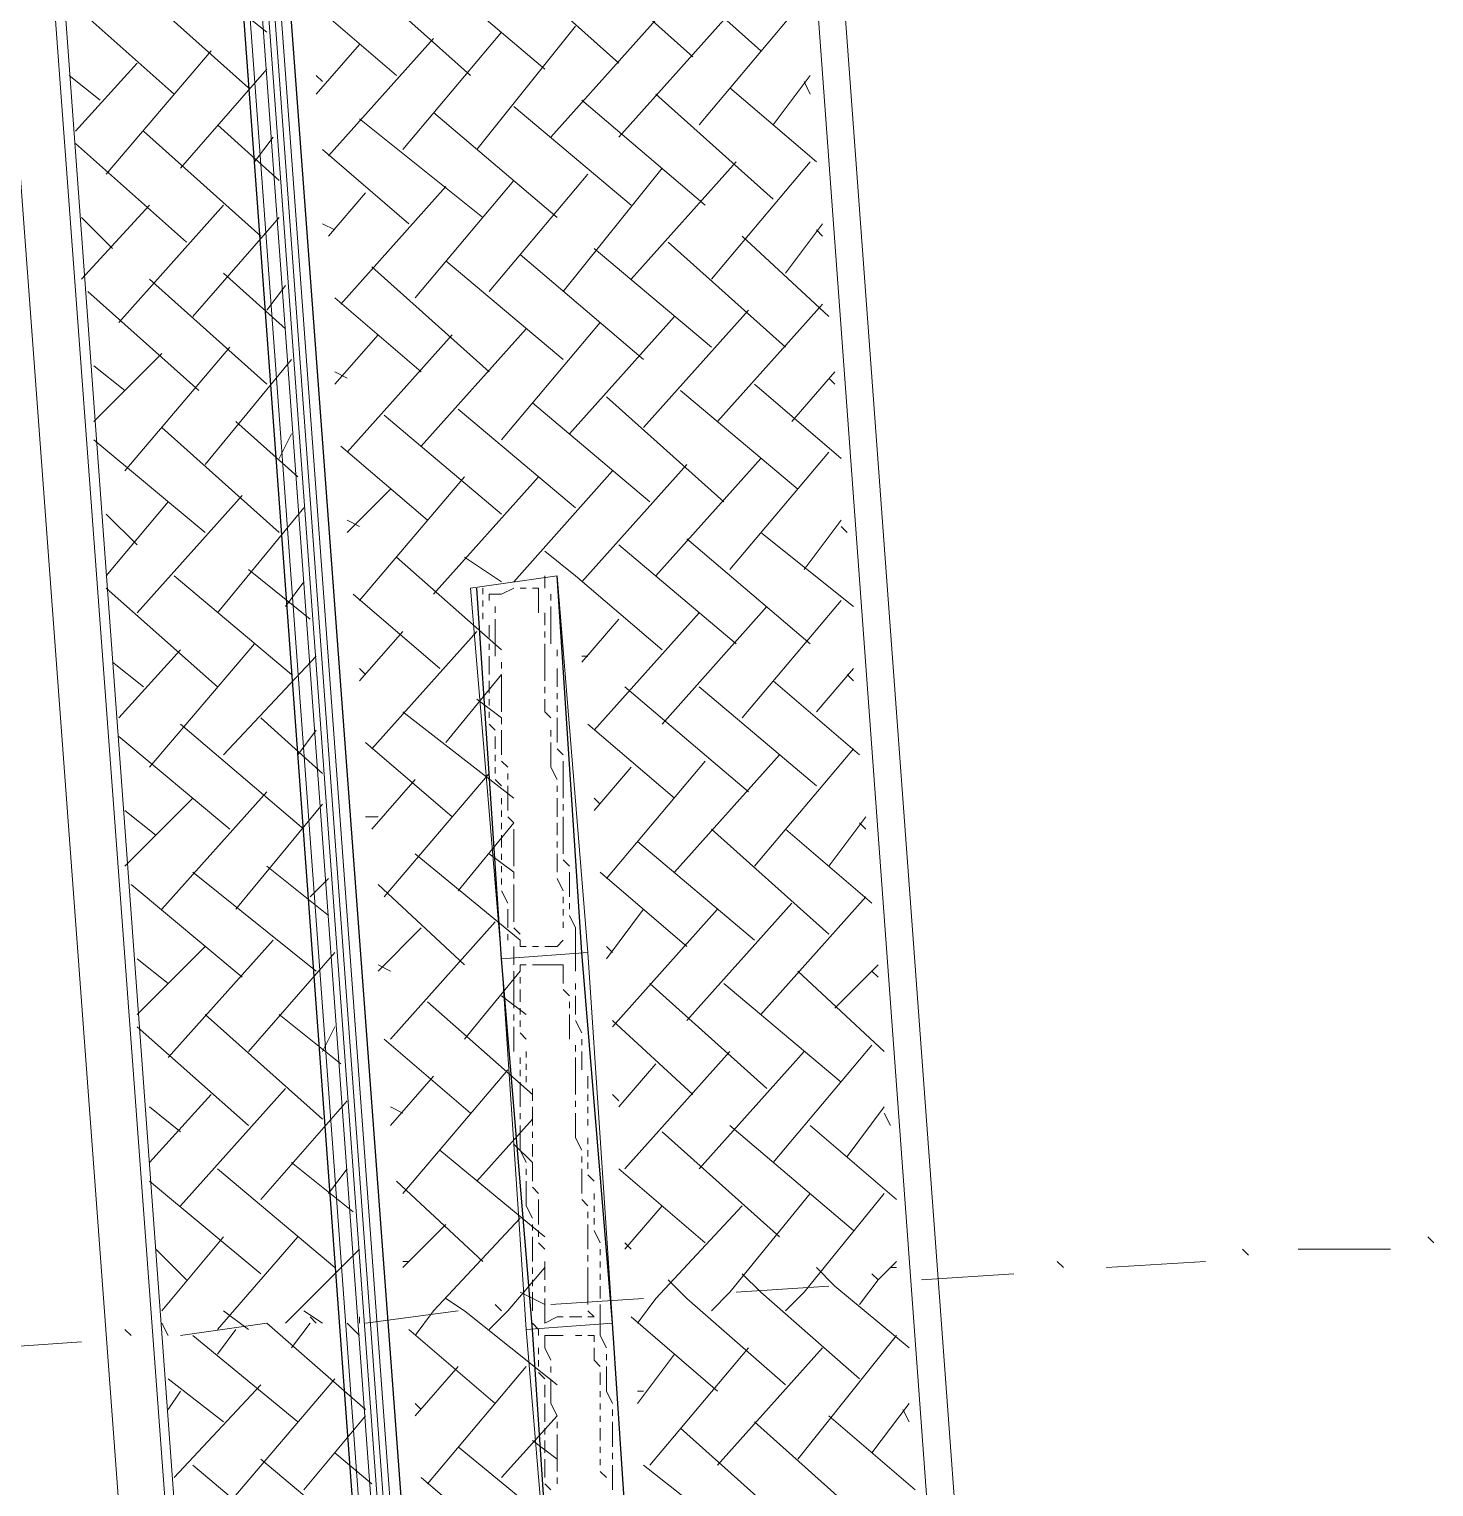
# Model space of a CAD drawing. Header units: millimetres. Extents: x 2928 to 3112, y 1220 to 1280.
# Drawn here: x 3001.741 to 3002.499, y 1264.486 to 1265.272 of the extents above; entities that cross this region are included whole.
import ezdxf

# ---------------------------------------------------------------- set-up
doc = ezdxf.new("R2010")
doc.units = ezdxf.units.MM

msp = doc.modelspace()

# ---------------------------------------------------------------- linework, layer by layer
at = {"color": 252, "linetype": 'Continuous', "lineweight": 5, "true_color": 0x989898}
for points in [[(3000.5255, 1266.90065), (2999.21881, 1266.80732), (2999.00214, 1266.79065), (2999.01881, 1266.58065), (2999.35881, 1261.95725), (3000.88217, 1262.07059), (3002.40886, 1262.18392), (3002.06885, 1266.80399), (3002.05218, 1267.01399), (3001.83885, 1266.99732)], [(3000.52883, 1266.88732), (2999.22548, 1266.79065), (2999.01881, 1266.77732), (2999.03214, 1266.57398), (2999.37215, 1261.97392), (3000.88217, 1262.08392), (3002.39219, 1262.19725), (3002.05552, 1266.79732), (3002.03885, 1266.99732), (3001.83218, 1266.98399)], [(2999.44215, 1266.50398), (2999.75215, 1262.30392), (3000.85883, 1262.38726), (3001.96552, 1262.47059), (3001.65885, 1266.66398), (3000.54883, 1266.58398)]]:
    msp.add_lwpolyline(points, close=True, dxfattribs=at)
at = {"color": 7, "linetype": 'Continuous', "lineweight": -2, "true_color": 0x000007}
for points in [[(3001.97552, 1264.02061), (3001.76885, 1266.80065), (3000.54216, 1266.71065), (2999.31215, 1266.62065), (2999.51548, 1263.85728)], [(3001.94885, 1264.01728), (3001.74885, 1266.74732), (3001.74885, 1266.74732)]]:
    msp.add_lwpolyline(points, dxfattribs=at)
at = {"color": 9, "linetype": 'Continuous', "lineweight": 5, "true_color": 0xbababa}
for points in [[(3001.76218, 1266.75065), (3001.96218, 1264.01728), (3001.96218, 1264.01728)], [(3001.76551, 1266.75065), (3001.96552, 1264.01728), (3001.96552, 1264.01728)], [(3001.76885, 1266.75065), (3001.96885, 1264.02061), (3001.96885, 1264.02061)], [(3001.77218, 1266.75065), (3001.97552, 1264.02061), (3001.97552, 1264.02061)], [(3001.75218, 1266.74732), (3001.95218, 1264.01728), (3001.95218, 1264.01728)], [(3001.75218, 1266.74732), (3001.95218, 1264.01728), (3001.95218, 1264.01728)], [(3001.75885, 1266.74732), (3001.95885, 1264.01728), (3001.95885, 1264.01728)], [(3002.07219, 1265.3173), (3002.13552, 1265.26063), (3002.13552, 1265.26063)], [(3001.99552, 1265.31063), (3002.05885, 1265.25396), (3002.05885, 1265.25396)], [(3002.03552, 1265.31396), (3002.09885, 1265.2573), (3002.09885, 1265.2573)], [(3001.91552, 1265.30396), (3001.97885, 1265.2473), (3001.97885, 1265.2473)], [(3001.95218, 1265.3073), (3002.01885, 1265.25063), (3002.01885, 1265.25063)], [(3001.79551, 1265.2973), (3001.85885, 1265.24063), (3001.85885, 1265.24063)], [(3001.83552, 1265.2973), (3001.86885, 1265.27063), (3001.86885, 1265.27063)], [(3001.75885, 1265.29063), (3001.81885, 1265.2373), (3001.81885, 1265.2373)], [(3001.89218, 1265.2873), (3001.93885, 1265.2473), (3001.93885, 1265.2473)], [(3002.02218, 1265.21396), (3002.07885, 1265.2773), (3002.07885, 1265.2773)], [(3002.05885, 1265.21396), (3002.11552, 1265.2773), (3002.11552, 1265.2773)], [(3002.10219, 1265.22063), (3002.15552, 1265.28396), (3002.15552, 1265.28396)], [(3001.94218, 1265.2073), (3001.99552, 1265.27063), (3001.99552, 1265.27063)], [(3001.98218, 1265.2073), (3002.03552, 1265.27396), (3002.03552, 1265.27396)], [(3001.89552, 1265.2373), (3001.91885, 1265.26396), (3001.91885, 1265.26396)], [(3001.90218, 1265.20396), (3001.95885, 1265.2673), (3001.95885, 1265.2673)], [(3001.76551, 1265.2173), (3001.79885, 1265.25396), (3001.79885, 1265.25396)], [(3001.78218, 1265.19396), (3001.83885, 1265.26063), (3001.83885, 1265.26063)], [(3001.76218, 1265.2473), (3001.77885, 1265.23396), (3001.77885, 1265.23396)], [(3001.82218, 1265.1973), (3001.86885, 1265.25063), (3001.86885, 1265.25063)], [(3001.89552, 1265.2473), (3001.89885, 1265.24396), (3001.89885, 1265.24396)], [(3002.14219, 1265.22063), (3002.16219, 1265.2473), (3002.16219, 1265.2473)], [(3002.11885, 1265.24063), (3002.16552, 1265.20063), (3002.16552, 1265.20063)], [(3002.15885, 1265.24396), (3002.16219, 1265.2373), (3002.16219, 1265.2373)], [(3002.00218, 1265.23063), (3002.06552, 1265.1773), (3002.06552, 1265.1773)], [(3002.03885, 1265.23396), (3002.10552, 1265.1773), (3002.10552, 1265.1773)], [(3002.07885, 1265.2373), (3002.14219, 1265.18063), (3002.14219, 1265.18063)], [(3001.91885, 1265.22396), (3001.98552, 1265.17063), (3001.98552, 1265.17063)], [(3001.95885, 1265.2273), (3002.02552, 1265.17063), (3002.02552, 1265.17063)], [(3001.80218, 1265.2173), (3001.86552, 1265.16063), (3001.86552, 1265.16063)], [(3001.84218, 1265.22063), (3001.87552, 1265.19063), (3001.87552, 1265.19063)], [(3001.76551, 1265.21063), (3001.82551, 1265.1573), (3001.82551, 1265.1573)], [(3001.86218, 1265.20063), (3001.87218, 1265.21396), (3001.87218, 1265.21396)], [(3001.89885, 1265.2073), (3001.94552, 1265.1673), (3001.94552, 1265.1673)], [(3002.06552, 1265.1373), (3002.12219, 1265.20063), (3002.12219, 1265.20063)], [(3002.10885, 1265.1373), (3002.16219, 1265.20063), (3002.16219, 1265.20063)], [(3001.94885, 1265.1273), (3002.00218, 1265.19063), (3002.00218, 1265.19063)], [(3001.98885, 1265.13063), (3002.04218, 1265.19396), (3002.04218, 1265.19396)], [(3002.02885, 1265.13063), (3002.08219, 1265.1973), (3002.08219, 1265.1973)], [(3001.90218, 1265.16063), (3001.92218, 1265.18396), (3001.92218, 1265.18396)], [(3001.90885, 1265.12396), (3001.96552, 1265.1873), (3001.96552, 1265.1873)], [(3001.76885, 1265.1373), (3001.80551, 1265.1773), (3001.80551, 1265.1773)], [(3001.78885, 1265.11396), (3001.84552, 1265.1773), (3001.84552, 1265.1773)], [(3001.76885, 1265.17063), (3001.78551, 1265.15396), (3001.78551, 1265.15396)], [(3001.82885, 1265.1173), (3001.87552, 1265.17063), (3001.87552, 1265.17063)], [(3001.89885, 1265.1673), (3001.90552, 1265.16396), (3001.90552, 1265.16396)], [(3002.14885, 1265.14063), (3002.16885, 1265.1673), (3002.16885, 1265.1673)], [(3002.12552, 1265.16063), (3002.17219, 1265.1173), (3002.17219, 1265.1173)], [(3002.16552, 1265.16396), (3002.16885, 1265.16063), (3002.16885, 1265.16063)], [(3002.04552, 1265.15396), (3002.10885, 1265.10063), (3002.10885, 1265.10063)], [(3002.08552, 1265.1573), (3002.14885, 1265.10063), (3002.14885, 1265.10063)], [(3001.92552, 1265.14396), (3001.98885, 1265.08729), (3001.98885, 1265.08729)], [(3001.96552, 1265.1473), (3002.02885, 1265.09396), (3002.02885, 1265.09396)], [(3002.00552, 1265.15063), (3002.07219, 1265.09396), (3002.07219, 1265.09396)], [(3001.80551, 1265.1373), (3001.86885, 1265.08063), (3001.86885, 1265.08063)], [(3001.84552, 1265.14063), (3001.87885, 1265.11063), (3001.87885, 1265.11063)], [(3001.77218, 1265.13063), (3001.83218, 1265.07729), (3001.83218, 1265.07729)], [(3001.86885, 1265.12063), (3001.87885, 1265.13396), (3001.87885, 1265.13396)], [(3001.90552, 1265.1273), (3001.95218, 1265.08729), (3001.95218, 1265.08729)], [(3002.07219, 1265.05729), (3002.12885, 1265.12063), (3002.12885, 1265.12063)], [(3002.11219, 1265.06063), (3002.16885, 1265.12396), (3002.16885, 1265.12396)], [(3001.99552, 1265.05063), (3002.04885, 1265.11396), (3002.04885, 1265.11396)], [(3002.03218, 1265.05396), (3002.08885, 1265.1173), (3002.08885, 1265.1173)], [(3001.90552, 1265.08063), (3001.92885, 1265.1073), (3001.92885, 1265.1073)], [(3001.91218, 1265.04396), (3001.96885, 1265.1073), (3001.96885, 1265.1073)], [(3001.95218, 1265.04729), (3002.00885, 1265.11063), (3002.00885, 1265.11063)], [(3001.77551, 1265.06063), (3001.81218, 1265.0973), (3001.81218, 1265.0973)], [(3001.79218, 1265.03396), (3001.84885, 1265.10063), (3001.84885, 1265.10063)], [(3001.77551, 1265.09063), (3001.79218, 1265.07729), (3001.79218, 1265.07729)], [(3001.83552, 1265.03729), (3001.88218, 1265.09396), (3001.88218, 1265.09396)], [(3001.90552, 1265.08729), (3001.91218, 1265.08396), (3001.91218, 1265.08396)], [(3002.13219, 1265.08063), (3002.17885, 1265.04063), (3002.17885, 1265.04063)], [(3002.15219, 1265.06063), (3002.17552, 1265.08729), (3002.17552, 1265.08729)], [(3002.17219, 1265.08396), (3002.17552, 1265.08063), (3002.17552, 1265.08063)], [(3002.05218, 1265.07396), (3002.11552, 1265.01729), (3002.11552, 1265.01729)], [(3002.09219, 1265.07729), (3002.15552, 1265.02396), (3002.15552, 1265.02396)], [(3001.97218, 1265.06729), (3002.03552, 1265.01396), (3002.03552, 1265.01396)], [(3002.01218, 1265.07063), (3002.07552, 1265.01729), (3002.07552, 1265.01729)], [(3001.81218, 1265.05729), (3001.87552, 1265.00063), (3001.87552, 1265.00063)], [(3001.85218, 1265.06063), (3001.88552, 1265.03063), (3001.88552, 1265.03063)], [(3001.93218, 1265.06396), (3001.99552, 1265.01063), (3001.99552, 1265.01063)], [(3001.77551, 1265.05063), (3001.83552, 1265.00063), (3001.83552, 1265.00063)], [(3001.87552, 1265.04063), (3001.88218, 1265.05396), (3001.88218, 1265.05396)], [(3001.90885, 1265.04729), (3001.95552, 1265.00729), (3001.95552, 1265.00729)], [(3002.11885, 1264.98063), (3002.17219, 1265.04396), (3002.17219, 1265.04396)], [(3002.00218, 1264.97396), (3002.05552, 1265.03396), (3002.05552, 1265.03396)], [(3002.03885, 1264.97396), (3002.09552, 1265.03729), (3002.09552, 1265.03729)], [(3002.07885, 1264.97729), (3002.13552, 1265.04063), (3002.13552, 1265.04063)], [(3001.91885, 1264.96396), (3001.97552, 1265.03063), (3001.97552, 1265.03063)], [(3001.95885, 1264.96729), (3002.01552, 1265.03063), (3002.01552, 1265.03063)], [(3001.79885, 1264.95729), (3001.85552, 1265.02063), (3001.85552, 1265.02063)], [(3001.91218, 1265.00063), (3001.93552, 1265.02396), (3001.93552, 1265.02396)], [(3001.78218, 1264.97729), (3001.81551, 1265.01729), (3001.81551, 1265.01729)], [(3001.78218, 1265.01063), (3001.79885, 1264.99396), (3001.79885, 1264.99396)], [(3001.84218, 1264.95729), (3001.88885, 1265.01396), (3001.88885, 1265.01396)], [(3001.91218, 1265.00729), (3001.91885, 1265.00396), (3001.91885, 1265.00396)], [(3002.15885, 1264.98063), (3002.17885, 1265.00729), (3002.17885, 1265.00729)], [(3002.17885, 1265.00396), (3002.18219, 1265.00063), (3002.18219, 1265.00063)], [(3002.05885, 1264.99396), (3002.12219, 1264.94063), (3002.12219, 1264.94063)], [(3002.09552, 1264.99729), (3002.16219, 1264.94063), (3002.16219, 1264.94063)], [(3002.13552, 1265.00063), (3002.18552, 1264.96063), (3002.18552, 1264.96063)], [(3001.93885, 1264.98729), (3001.99552, 1264.93729), (3001.99552, 1264.93729)], [(3001.97552, 1264.98729), (3001.99552, 1264.97396), (3001.99552, 1264.97396)], [(3002.01885, 1264.99063), (3002.03552, 1264.97729), (3002.03552, 1264.97729)], [(3001.85885, 1264.98063), (3001.89218, 1264.95396), (3001.89218, 1264.95396)], [(3001.78218, 1264.97063), (3001.84218, 1264.91729), (3001.84218, 1264.91729)], [(3001.81885, 1264.97729), (3001.88218, 1264.92396), (3001.88218, 1264.92396)], [(3001.87885, 1264.96063), (3001.88885, 1264.97396), (3001.88885, 1264.97396)], [(3002.03552, 1264.97729), (3002.08219, 1264.93729), (3002.08219, 1264.93729)], [(3001.91552, 1264.96729), (3001.96218, 1264.92729), (3001.96218, 1264.92729)], [(3002.12552, 1264.90063), (3002.17885, 1264.96396), (3002.17885, 1264.96396)], [(3002.04552, 1264.89396), (3002.10219, 1264.95729), (3002.10219, 1264.95729)], [(3002.08219, 1264.89729), (3002.13885, 1264.96063), (3002.13885, 1264.96063)], [(3001.91885, 1264.92063), (3001.94218, 1264.94729), (3001.94218, 1264.94729)], [(3001.92552, 1264.88396), (3001.98218, 1264.94729), (3001.98218, 1264.94729)], [(3002.03885, 1264.93063), (3002.05885, 1264.95396), (3002.05885, 1264.95396)], [(3001.80551, 1264.87396), (3001.86218, 1264.94063), (3001.86218, 1264.94063)], [(3001.78885, 1264.90063), (3001.82218, 1264.93729), (3001.82218, 1264.93729)], [(3001.84552, 1264.88063), (3001.89552, 1264.93396), (3001.89552, 1264.93396)], [(3002.03885, 1264.93396), (3002.04218, 1264.93396), (3002.04218, 1264.93396)], [(3001.78551, 1264.93063), (3001.80218, 1264.91729), (3001.80218, 1264.91729)], [(3001.91885, 1264.92729), (3001.92218, 1264.92396), (3001.92218, 1264.92396)], [(3001.96552, 1264.88729), (3001.99552, 1264.92396), (3001.99552, 1264.92396)], [(3002.16552, 1264.90396), (3002.18552, 1264.92729), (3002.18552, 1264.92729)], [(3002.18219, 1264.92396), (3002.18552, 1264.92063), (3002.18552, 1264.92063)], [(3002.06219, 1264.91729), (3002.12885, 1264.86062), (3002.12885, 1264.86062)], [(3002.10219, 1264.91729), (3002.16552, 1264.86396), (3002.16552, 1264.86396)], [(3002.14219, 1264.92063), (3002.18885, 1264.88063), (3002.18885, 1264.88063)], [(3001.98218, 1264.91063), (3001.99552, 1264.90063), (3001.99552, 1264.90063)], [(3001.86552, 1264.90063), (3001.89885, 1264.87063), (3001.89885, 1264.87063)], [(3001.94218, 1264.90396), (3002.00218, 1264.85729), (3002.00218, 1264.85729)], [(3001.82218, 1264.89729), (3001.88885, 1264.84062), (3001.88885, 1264.84062)], [(3001.88552, 1264.88063), (3001.89552, 1264.89396), (3001.89552, 1264.89396)], [(3002.04218, 1264.89729), (3002.08885, 1264.85729), (3002.08885, 1264.85729)], [(3001.78885, 1264.89063), (3001.84885, 1264.84062), (3001.84885, 1264.84062)], [(3001.92218, 1264.88729), (3001.96885, 1264.84729), (3001.96885, 1264.84729)], [(3002.13219, 1264.82062), (3002.18552, 1264.88396), (3002.18552, 1264.88396)], [(3002.05218, 1264.81396), (3002.10552, 1264.87729), (3002.10552, 1264.87729)], [(3002.08885, 1264.81729), (3002.14552, 1264.88063), (3002.14552, 1264.88063)], [(3001.93218, 1264.80396), (3001.98885, 1264.87063), (3001.98885, 1264.87063)], [(3002.04552, 1264.85062), (3002.06552, 1264.87396), (3002.06552, 1264.87396)], [(3001.81218, 1264.79729), (3001.86885, 1264.86062), (3001.86885, 1264.86062)], [(3001.92552, 1264.84062), (3001.94885, 1264.86729), (3001.94885, 1264.86729)], [(3001.79218, 1264.82062), (3001.82885, 1264.85729), (3001.82885, 1264.85729)], [(3001.85218, 1264.79729), (3001.89885, 1264.85396), (3001.89885, 1264.85396)], [(3002.04552, 1264.85729), (3002.04885, 1264.85396), (3002.04885, 1264.85396)], [(3001.79218, 1264.85062), (3001.80885, 1264.83729), (3001.80885, 1264.83729)], [(3001.92218, 1264.84729), (3001.92885, 1264.84729), (3001.92885, 1264.84729)], [(3002.17219, 1264.82062), (3002.19219, 1264.84729), (3002.19219, 1264.84729)], [(3001.97218, 1264.80729), (3002.00218, 1264.84396), (3002.00218, 1264.84396)], [(3002.10885, 1264.84062), (3002.17219, 1264.78396), (3002.17219, 1264.78396)], [(3002.14885, 1264.84062), (3002.19552, 1264.80062), (3002.19552, 1264.80062)], [(3002.18885, 1264.84396), (3002.19219, 1264.84062), (3002.19219, 1264.84062)], [(3002.06885, 1264.83396), (3002.13219, 1264.78062), (3002.13219, 1264.78062)], [(3001.94885, 1264.82729), (3002.00552, 1264.78062), (3002.00552, 1264.78062)], [(3001.98885, 1264.82729), (3002.00218, 1264.81729), (3002.00218, 1264.81729)], [(3001.82885, 1264.81729), (3001.89552, 1264.76396), (3001.89552, 1264.76396)], [(3001.86885, 1264.82062), (3001.90218, 1264.79396), (3001.90218, 1264.79396)], [(3001.89218, 1264.80396), (3001.90218, 1264.81396), (3001.90218, 1264.81396)], [(3002.04885, 1264.81729), (3002.09552, 1264.77729), (3002.09552, 1264.77729)], [(3001.79551, 1264.81062), (3001.85552, 1264.76062), (3001.85552, 1264.76062)], [(3001.92885, 1264.81062), (3001.97552, 1264.76729), (3001.97552, 1264.76729)], [(3002.05218, 1264.77062), (3002.07219, 1264.79729), (3002.07219, 1264.79729)], [(3002.05552, 1264.73396), (3002.11219, 1264.79729), (3002.11219, 1264.79729)], [(3002.09552, 1264.73729), (3002.15219, 1264.80062), (3002.15219, 1264.80062)], [(3002.13552, 1264.74062), (3002.19219, 1264.80396), (3002.19219, 1264.80396)], [(3001.93552, 1264.72729), (3001.99218, 1264.79062), (3001.99218, 1264.79062)], [(3001.92885, 1264.76396), (3001.95218, 1264.78729), (3001.95218, 1264.78729)], [(3001.79885, 1264.74062), (3001.83552, 1264.77729), (3001.83552, 1264.77729)], [(3001.81551, 1264.71729), (3001.87218, 1264.78062), (3001.87218, 1264.78062)], [(3001.85885, 1264.72062), (3001.90552, 1264.77396), (3001.90552, 1264.77396)], [(3002.05218, 1264.77729), (3002.05552, 1264.77396), (3002.05552, 1264.77396)], [(3001.79885, 1264.77062), (3001.81551, 1264.75729), (3001.81551, 1264.75729)], [(3001.92885, 1264.76729), (3001.93552, 1264.76396), (3001.93552, 1264.76396)], [(3002.17552, 1264.74396), (3002.19885, 1264.76729), (3002.19885, 1264.76729)], [(3001.97552, 1264.72729), (3002.00552, 1264.76396), (3002.00552, 1264.76396)], [(3002.15552, 1264.76396), (3002.20219, 1264.72062), (3002.20219, 1264.72062)], [(3002.19552, 1264.76396), (3002.19885, 1264.76062), (3002.19885, 1264.76062)], [(3001.99552, 1264.75062), (3002.00885, 1264.74062), (3002.00885, 1264.74062)], [(3002.07552, 1264.75729), (3002.13885, 1264.70062), (3002.13885, 1264.70062)], [(3002.11552, 1264.75729), (3002.17885, 1264.70396), (3002.17885, 1264.70396)], [(3001.95552, 1264.74729), (3002.01218, 1264.69729), (3002.01218, 1264.69729)], [(3001.83552, 1264.74062), (3001.89885, 1264.68396), (3001.89885, 1264.68396)], [(3001.87552, 1264.74062), (3001.90885, 1264.71396), (3001.90885, 1264.71396)], [(3002.05552, 1264.73729), (3002.09885, 1264.69729), (3002.09885, 1264.69729)], [(3001.79885, 1264.73396), (3001.85885, 1264.68062), (3001.85885, 1264.68062)], [(3001.89885, 1264.72062), (3001.90552, 1264.73396), (3001.90552, 1264.73396)], [(3001.93218, 1264.72729), (3001.97885, 1264.68729), (3001.97885, 1264.68729)], [(3002.06219, 1264.65729), (3002.11885, 1264.72062), (3002.11885, 1264.72062)], [(3002.10219, 1264.65729), (3002.15885, 1264.72062), (3002.15885, 1264.72062)], [(3002.14219, 1264.66062), (3002.19552, 1264.72396), (3002.19552, 1264.72396)], [(3001.94218, 1264.64396), (3001.99885, 1264.71062), (3001.99885, 1264.71062)], [(3002.05885, 1264.69062), (3002.07885, 1264.71396), (3002.07885, 1264.71396)], [(3001.93552, 1264.68062), (3001.95885, 1264.70729), (3001.95885, 1264.70729)], [(3001.80551, 1264.66062), (3001.83885, 1264.69729), (3001.83885, 1264.69729)], [(3001.82218, 1264.63729), (3001.87885, 1264.70062), (3001.87885, 1264.70062)], [(3002.05552, 1264.69729), (3002.05885, 1264.69396), (3002.05885, 1264.69396)], [(3001.80551, 1264.69062), (3001.82218, 1264.67729), (3001.82218, 1264.67729)], [(3001.86552, 1264.64062), (3001.91218, 1264.69396), (3001.91218, 1264.69396)], [(3001.93552, 1264.69062), (3001.94218, 1264.68729), (3001.94218, 1264.68729)], [(3002.18219, 1264.66396), (3002.20219, 1264.69062), (3002.20219, 1264.69062)], [(3002.20219, 1264.68729), (3002.20552, 1264.68062), (3002.20552, 1264.68062)], [(3001.98218, 1264.65062), (3002.01218, 1264.68396), (3002.01218, 1264.68396)], [(3002.11885, 1264.68062), (3002.18552, 1264.62395), (3002.18552, 1264.62395)], [(3002.16219, 1264.68062), (3002.20885, 1264.64062), (3002.20885, 1264.64062)], [(3002.08219, 1264.67729), (3002.14552, 1264.62062), (3002.14552, 1264.62062)], [(3001.96218, 1264.66729), (3002.01885, 1264.62062), (3002.01885, 1264.62062)], [(3002.00218, 1264.67062), (3002.01218, 1264.66062), (3002.01218, 1264.66062)], [(3001.84218, 1264.65729), (3001.90552, 1264.60395), (3001.90552, 1264.60395)], [(3001.88218, 1264.66062), (3001.91552, 1264.63396), (3001.91552, 1264.63396)], [(3001.90218, 1264.64396), (3001.91218, 1264.65729), (3001.91218, 1264.65729)], [(3002.05885, 1264.65729), (3002.10552, 1264.61729), (3002.10552, 1264.61729)], [(3001.80551, 1264.65062), (3001.86552, 1264.60062), (3001.86552, 1264.60062)], [(3001.93885, 1264.65062), (3001.98552, 1264.60729), (3001.98552, 1264.60729)], [(3002.11885, 1264.59062), (3002.16219, 1264.64396), (3002.16219, 1264.64396)], [(3002.15885, 1264.59062), (3002.20219, 1264.64396), (3002.20219, 1264.64396)], [(3002.06219, 1264.61395), (3002.08219, 1264.63729), (3002.08219, 1264.63729)], [(3002.07885, 1264.58729), (3002.12552, 1264.63729), (3002.12552, 1264.63729)], [(3001.94218, 1264.60395), (3001.96552, 1264.62729), (3001.96552, 1264.62729)], [(3001.94885, 1264.56729), (3001.95885, 1264.58062), (3002.00552, 1264.63062)], [(3001.81218, 1264.58062), (3001.84552, 1264.62062), (3001.84552, 1264.62062)], [(3001.84218, 1264.57062), (3001.88552, 1264.62062), (3001.88552, 1264.62062)], [(3002.06219, 1264.61729), (3002.06552, 1264.61395), (3002.06552, 1264.61395)], [(3001.80885, 1264.61395), (3001.82551, 1264.59729), (3001.82551, 1264.59729)], [(3001.87885, 1264.57395), (3001.91885, 1264.61395), (3001.91885, 1264.61395)], [(3001.94218, 1264.60729), (3001.94552, 1264.60729), (3001.94552, 1264.60729)], [(3001.98885, 1264.57062), (3001.99885, 1264.58062), (3002.01885, 1264.60395)], [(3002.12552, 1264.60062), (3002.13552, 1264.59062), (3002.13552, 1264.59062)], [(3002.16552, 1264.60395), (3002.17552, 1264.59395), (3002.17552, 1264.59395)], [(3002.19885, 1264.59729), (3002.20885, 1264.60729), (3002.20885, 1264.60729)], [(3002.20552, 1264.60395), (3002.20885, 1264.60395), (3002.20885, 1264.60395)], [(3002.08552, 1264.59729), (3002.09552, 1264.58729), (3002.09552, 1264.58729)], [(3002.17552, 1264.59395), (3002.21552, 1264.56062), (3002.21552, 1264.56062)], [(3002.18885, 1264.58395), (3002.19885, 1264.59729), (3002.19885, 1264.59729)], [(3001.96552, 1264.58729), (3001.97552, 1264.58062), (3002.02552, 1264.54062)], [(3002.00552, 1264.59062), (3002.01885, 1264.58395), (3002.01885, 1264.58062)], [(3002.06885, 1264.57395), (3002.07885, 1264.58729), (3002.07885, 1264.58729)], [(3002.09552, 1264.58729), (3002.14885, 1264.54062), (3002.14885, 1264.54062)], [(3002.10885, 1264.58062), (3002.11885, 1264.59062), (3002.11885, 1264.59062)], [(3002.13552, 1264.59062), (3002.18885, 1264.54395), (3002.18885, 1264.54395)], [(3002.14885, 1264.58062), (3002.15885, 1264.59062), (3002.15885, 1264.59062)], [(3001.84552, 1264.58062), (3001.85885, 1264.57062), (3001.85885, 1264.57062)], [(3001.88885, 1264.58062), (3001.89885, 1264.57395), (3001.89885, 1264.57395)], [(3001.91885, 1264.57395), (3001.91885, 1264.57729), (3001.91885, 1264.57729)], [(3002.06552, 1264.57729), (3002.11219, 1264.53729), (3002.11219, 1264.53729)], [(3001.81218, 1264.57395), (3001.81551, 1264.56729), (3001.81551, 1264.56729)], [(3001.84218, 1264.55729), (3001.85218, 1264.57062), (3001.85218, 1264.57062)], [(3001.86885, 1264.57395), (3001.92218, 1264.52729), (3001.92218, 1264.52729)], [(3001.88218, 1264.56062), (3001.89218, 1264.57395), (3001.89218, 1264.57395)], [(3001.91218, 1264.57395), (3001.91885, 1264.56729), (3001.91885, 1264.56729)], [(3001.94552, 1264.57062), (3001.99218, 1264.53062), (3001.99218, 1264.53062)], [(3001.82885, 1264.56729), (3001.88552, 1264.52062), (3001.88552, 1264.52062)], [(3002.15552, 1264.50062), (3002.20885, 1264.56729), (3002.20885, 1264.56729)], [(3002.06885, 1264.53062), (3002.08885, 1264.55729), (3002.08885, 1264.55729)], [(3002.07552, 1264.49729), (3002.12885, 1264.56062), (3002.12885, 1264.56062)], [(3002.11219, 1264.49729), (3002.16885, 1264.56062), (3002.16885, 1264.56062)], [(3001.94885, 1264.52395), (3001.97218, 1264.55062), (3001.97218, 1264.55062)], [(3001.95552, 1264.48729), (3002.00885, 1264.55062), (3002.00885, 1264.55062)], [(3001.81551, 1264.54395), (3001.84552, 1264.52062), (3001.84552, 1264.52062)], [(3001.81885, 1264.49062), (3001.86552, 1264.54062), (3001.86552, 1264.54062)], [(3001.84885, 1264.47729), (3001.90552, 1264.54395), (3001.90552, 1264.54395)], [(3001.81551, 1264.52729), (3001.82218, 1264.53729), (3001.82218, 1264.53729)], [(3001.94885, 1264.53062), (3001.95218, 1264.52729), (3001.95218, 1264.52729)], [(3002.06885, 1264.53729), (3002.07219, 1264.53729), (3002.07219, 1264.53729)], [(3002.19552, 1264.50395), (3002.21552, 1264.53062), (3002.21552, 1264.53062)], [(3001.88885, 1264.48395), (3001.92218, 1264.52395), (3001.92218, 1264.52395)], [(3001.99552, 1264.49062), (3002.02552, 1264.52395), (3002.02552, 1264.52395)], [(3002.17219, 1264.52395), (3002.21885, 1264.48395), (3002.21885, 1264.48395)], [(3002.21219, 1264.52729), (3002.21552, 1264.52062), (3002.21552, 1264.52062)], [(3002.09219, 1264.51729), (3002.15552, 1264.46062), (3002.15552, 1264.46062)], [(3002.13219, 1264.52062), (3002.19552, 1264.46395), (3002.19552, 1264.46395)], [(3001.97218, 1264.50729), (3002.02885, 1264.46062), (3002.02885, 1264.46062)], [(3002.01218, 1264.51062), (3002.02552, 1264.50062), (3002.02552, 1264.50062)], [(3001.86552, 1264.50062), (3001.92885, 1264.44729), (3001.92885, 1264.44729)], [(3001.90552, 1264.50395), (3001.92552, 1264.48729), (3001.92552, 1264.48729)], [(3001.82885, 1264.49729), (3001.89218, 1264.44395), (3001.89218, 1264.44395)], [(3001.95218, 1264.49062), (3001.99885, 1264.45062), (3001.99885, 1264.45062)], [(3002.07219, 1264.49729), (3002.11885, 1264.46062), (3002.11885, 1264.46062)]]:
    msp.add_lwpolyline(points, dxfattribs=at)
at = {"color": 7, "linetype": 'Continuous', "lineweight": 9, "true_color": 0x000007}
for points in [[(3000.54883, 1266.58065), (2999.44881, 1266.50065), (2999.75549, 1262.31059), (3000.85883, 1262.39392), (3001.96218, 1262.47392), (3001.65218, 1266.66065)], [(3000.55216, 1266.55398), (2999.47548, 1266.47398), (2999.77882, 1262.33726), (3000.8555, 1262.41726), (3001.93552, 1262.49726), (3001.62885, 1266.63398)], [(3002.04218, 1264.77396), (3002.02552, 1264.97729), (3001.97885, 1264.97063), (3001.99552, 1264.77062)], [(3002.05552, 1264.57395), (3002.04218, 1264.77396), (3001.99552, 1264.77062), (3002.00885, 1264.57062)], [(3002.06885, 1264.37062), (3002.05552, 1264.57395), (3002.00885, 1264.57062), (3002.02552, 1264.37062)]]:
    msp.add_lwpolyline(points, close=True, dxfattribs=at)
at = {"color": 253, "linetype": 'Continuous', "lineweight": -2, "true_color": 0x9a9a9a}
for points in [[(3001.99552, 1264.77062), (3001.98218, 1264.97063), (3001.98218, 1264.97063)], [(3002.03885, 1264.77396), (3002.02552, 1264.97729), (3002.02552, 1264.97729)], [(3002.05552, 1264.57395), (3002.03885, 1264.77396), (3002.03885, 1264.77396)], [(3002.01218, 1264.57062), (3001.99552, 1264.77062), (3001.99552, 1264.77062)], [(3002.02552, 1264.37062), (3002.01218, 1264.57062), (3002.01218, 1264.57062)], [(3002.06885, 1264.37062), (3002.05552, 1264.57395), (3002.05552, 1264.57395)]]:
    msp.add_lwpolyline(points, dxfattribs=at)
at = {"color": 252, "linetype": 'Continuous', "lineweight": 5, "true_color": 0x989898}
for points in [[(3001.98552, 1264.97063), (3001.98552, 1264.96729), (3001.98552, 1264.96729)], [(3002.00218, 1264.97063), (3001.99552, 1264.96729), (3001.99552, 1264.96729)], [(3002.00885, 1264.97063), (3002.00552, 1264.97063), (3002.00552, 1264.97063)], [(3002.01552, 1264.97063), (3002.01218, 1264.97063), (3002.01218, 1264.97063)], [(3002.01552, 1264.96396), (3002.01552, 1264.97063), (3002.01552, 1264.97063)], [(3002.01885, 1264.97063), (3002.01885, 1264.97729), (3002.01885, 1264.97729)], [(3001.98552, 1264.96396), (3001.98552, 1264.96063), (3001.98552, 1264.96063)], [(3001.99552, 1264.96729), (3001.98885, 1264.96729), (3001.98885, 1264.96396)], [(3002.01552, 1264.95729), (3002.01552, 1264.96396), (3002.01552, 1264.96396)], [(3002.02218, 1264.96396), (3002.02218, 1264.96729), (3002.02218, 1264.96729)], [(3001.98552, 1264.95729), (3001.98552, 1264.95396), (3001.98552, 1264.95396)], [(3001.99218, 1264.96063), (3001.99218, 1264.95729), (3001.99218, 1264.95729)], [(3002.01885, 1264.95063), (3002.01885, 1264.95729), (3002.01885, 1264.95729)], [(3002.02218, 1264.95396), (3002.02218, 1264.96063), (3002.02218, 1264.96063)], [(3001.98885, 1264.95063), (3001.98885, 1264.94396), (3001.98885, 1264.94396)], [(3001.99218, 1264.95396), (3001.99218, 1264.94729), (3001.99218, 1264.94729)], [(3001.99218, 1264.94729), (3001.99218, 1264.94063), (3001.99218, 1264.94063)], [(3002.01885, 1264.94396), (3002.01885, 1264.94729), (3002.01885, 1264.94729)], [(3002.02218, 1264.94729), (3002.02218, 1264.95396), (3002.02218, 1264.95396)], [(3002.02218, 1264.94063), (3002.02218, 1264.94729), (3002.02218, 1264.94729)], [(3001.98885, 1264.94063), (3001.98885, 1264.93729), (3001.98885, 1264.93729)], [(3001.99218, 1264.94063), (3001.99218, 1264.93396), (3001.99218, 1264.93396)], [(3002.01885, 1264.93396), (3002.01885, 1264.94063), (3002.01885, 1264.94063)], [(3001.98885, 1264.93396), (3001.98885, 1264.92729), (3001.98885, 1264.92729)], [(3002.01885, 1264.92729), (3002.01885, 1264.93396), (3002.01885, 1264.93396)], [(3002.02552, 1264.93396), (3002.02552, 1264.93729), (3002.02552, 1264.93729)], [(3001.98885, 1264.92729), (3001.98885, 1264.92396), (3001.98885, 1264.92396)], [(3001.99552, 1264.93063), (3001.99552, 1264.92729), (3001.99552, 1264.92729)], [(3001.99552, 1264.92396), (3001.99552, 1264.91729), (3001.99552, 1264.91729)], [(3002.01885, 1264.92063), (3002.01885, 1264.92729), (3002.01885, 1264.92729)], [(3002.02552, 1264.92396), (3002.02552, 1264.92729), (3002.02552, 1264.92729)], [(3002.02552, 1264.91729), (3002.02552, 1264.92396), (3002.02552, 1264.92396)], [(3001.98885, 1264.92063), (3001.98885, 1264.91396), (3001.98885, 1264.91396)], [(3001.99552, 1264.91729), (3001.99552, 1264.91063), (3001.99552, 1264.91063)], [(3002.01885, 1264.91396), (3002.01885, 1264.91729), (3002.01885, 1264.91729)], [(3001.98885, 1264.91063), (3001.98885, 1264.90729), (3001.98885, 1264.90729)], [(3001.99552, 1264.91063), (3001.99552, 1264.90396), (3001.99552, 1264.90396)], [(3002.01885, 1264.90396), (3002.01885, 1264.91063), (3002.01885, 1264.91063)], [(3002.02552, 1264.91063), (3002.02552, 1264.91396), (3002.02552, 1264.91396)], [(3002.02552, 1264.90396), (3002.02552, 1264.90729), (3002.02552, 1264.90729)], [(3001.98885, 1264.90396), (3001.98885, 1264.90063), (3001.98885, 1264.90063)], [(3001.99552, 1264.90063), (3001.99552, 1264.89729), (3001.99552, 1264.89729)], [(3002.02218, 1264.90063), (3002.01885, 1264.90396), (3002.01885, 1264.90396)], [(3002.02552, 1264.89396), (3002.02552, 1264.90063), (3002.02552, 1264.90063)], [(3001.98885, 1264.89729), (3001.99218, 1264.89396), (3001.99218, 1264.89396)], [(3001.99552, 1264.89396), (3001.99552, 1264.88729), (3001.99552, 1264.88729)], [(3002.02218, 1264.89063), (3002.02218, 1264.89396), (3002.02218, 1264.89396)], [(3002.02552, 1264.88729), (3002.02552, 1264.89396), (3002.02552, 1264.89396)], [(3001.99218, 1264.89063), (3001.99218, 1264.88396), (3001.99218, 1264.88396)], [(3001.99552, 1264.88729), (3001.99552, 1264.88063), (3001.99552, 1264.88063)], [(3002.02218, 1264.88063), (3002.02218, 1264.88729), (3002.02218, 1264.88729)], [(3002.02885, 1264.88063), (3002.02552, 1264.88396), (3002.02552, 1264.88396)], [(3001.99218, 1264.88063), (3001.99218, 1264.87729), (3001.99218, 1264.87729)], [(3001.99552, 1264.87729), (3001.99885, 1264.87396), (3001.99885, 1264.87396)], [(3002.02218, 1264.87396), (3002.02218, 1264.88063), (3002.02218, 1264.88063)], [(3002.02885, 1264.87063), (3002.02885, 1264.87729), (3002.02885, 1264.87729)], [(3001.99218, 1264.87396), (3001.99218, 1264.87063), (3001.99218, 1264.87063)], [(3001.99885, 1264.87063), (3001.99885, 1264.86729), (3001.99885, 1264.86729)], [(3002.02552, 1264.86729), (3002.02218, 1264.87396), (3002.02218, 1264.87396)], [(3002.02885, 1264.86396), (3002.02885, 1264.87063), (3002.02885, 1264.87063)], [(3001.99218, 1264.86729), (3001.99552, 1264.86396), (3001.99552, 1264.86396)], [(3001.99885, 1264.86396), (3001.99885, 1264.85729), (3001.99885, 1264.85729)], [(3002.02552, 1264.86062), (3002.02552, 1264.86396), (3002.02552, 1264.86396)], [(3002.02885, 1264.85729), (3002.02885, 1264.86396), (3002.02885, 1264.86396)], [(3001.99552, 1264.85729), (3001.99552, 1264.85396), (3001.99552, 1264.85396)], [(3001.99885, 1264.85729), (3001.99885, 1264.85062), (3001.99885, 1264.85062)], [(3002.02552, 1264.85062), (3002.02552, 1264.85729), (3002.02552, 1264.85729)], [(3002.02885, 1264.85062), (3002.02885, 1264.85396), (3002.02885, 1264.85396)], [(3001.99552, 1264.85062), (3001.99552, 1264.84729), (3001.99552, 1264.84729)], [(3001.99885, 1264.84729), (3002.00218, 1264.84396), (3002.00218, 1264.84396)], [(3002.02552, 1264.84729), (3002.02552, 1264.85062), (3002.02552, 1264.85062)], [(3002.02885, 1264.84062), (3002.02885, 1264.84729), (3002.02885, 1264.84729)], [(3001.99552, 1264.84396), (3001.99552, 1264.84062), (3001.99552, 1264.84062)], [(3001.99552, 1264.83729), (3001.99552, 1264.83062), (3001.99552, 1264.83062)], [(3002.00218, 1264.84062), (3002.00218, 1264.83396), (3002.00218, 1264.83396)], [(3002.02552, 1264.83729), (3002.02552, 1264.84396), (3002.02552, 1264.84396)], [(3002.02885, 1264.83396), (3002.02885, 1264.84062), (3002.02885, 1264.84062)], [(3002.00218, 1264.83396), (3002.00218, 1264.82729), (3002.00218, 1264.82729)], [(3002.02552, 1264.83062), (3002.02552, 1264.83396), (3002.02552, 1264.83396)], [(3002.02885, 1264.82729), (3002.02885, 1264.83396), (3002.02885, 1264.83396)], [(3001.99552, 1264.82729), (3001.99552, 1264.82396), (3001.99552, 1264.82396)], [(3002.00218, 1264.82729), (3002.00218, 1264.82062), (3002.00218, 1264.82062)], [(3002.02552, 1264.82062), (3002.02552, 1264.82729), (3002.02552, 1264.82729)], [(3002.03218, 1264.82062), (3002.02885, 1264.82396), (3002.02885, 1264.82396)], [(3001.99552, 1264.82062), (3001.99552, 1264.81729), (3001.99552, 1264.81729)], [(3001.99552, 1264.81396), (3001.99552, 1264.81062), (3001.99552, 1264.81062)], [(3002.00218, 1264.81729), (3002.00218, 1264.81396), (3002.00218, 1264.81396)], [(3002.02552, 1264.81729), (3002.02552, 1264.82062), (3002.02552, 1264.82062)], [(3002.02885, 1264.80729), (3002.02552, 1264.81396), (3002.02552, 1264.81396)], [(3002.03218, 1264.81062), (3002.03218, 1264.81729), (3002.03218, 1264.81729)], [(3001.99552, 1264.80729), (3001.99885, 1264.80062), (3001.99885, 1264.80062)], [(3002.00218, 1264.81062), (3002.00218, 1264.80396), (3002.00218, 1264.80396)], [(3002.03218, 1264.80396), (3002.03218, 1264.81062), (3002.03218, 1264.81062)], [(3001.99885, 1264.79729), (3001.99885, 1264.79396), (3001.99885, 1264.79396)], [(3002.00218, 1264.80396), (3002.00218, 1264.79729), (3002.00218, 1264.79729)], [(3002.00218, 1264.79729), (3002.00218, 1264.79062), (3002.00218, 1264.79062)], [(3002.02885, 1264.80062), (3002.02885, 1264.80396), (3002.02885, 1264.80396)], [(3002.02885, 1264.79396), (3002.02885, 1264.79729), (3002.02885, 1264.79729)], [(3002.03218, 1264.79729), (3002.03218, 1264.80062), (3002.03218, 1264.80062)], [(3001.99885, 1264.79396), (3001.99885, 1264.78729), (3001.99885, 1264.78729)], [(3002.02885, 1264.78729), (3002.02885, 1264.79062), (3002.02885, 1264.79062)], [(3002.03552, 1264.78729), (3002.03218, 1264.79396), (3002.03218, 1264.79396)], [(3001.99885, 1264.78396), (3001.99885, 1264.78062), (3001.99885, 1264.78062)], [(3002.00218, 1264.78729), (3002.00552, 1264.78396), (3002.00552, 1264.78396)], [(3002.03552, 1264.78062), (3002.03552, 1264.78729), (3002.03552, 1264.78729)], [(3002.00218, 1264.77729), (3002.00218, 1264.77062), (3002.00218, 1264.77062)], [(3002.00552, 1264.78062), (3002.00552, 1264.77729), (3002.00885, 1264.77729)], [(3002.01218, 1264.77729), (3002.01552, 1264.77729), (3002.01552, 1264.77729)], [(3002.01885, 1264.77729), (3002.02552, 1264.77729), (3002.02552, 1264.77729)], [(3002.02552, 1264.77729), (3002.02885, 1264.78062), (3002.02885, 1264.78062)], [(3002.03552, 1264.77396), (3002.03552, 1264.78062), (3002.03552, 1264.78062)], [(3002.03552, 1264.76729), (3002.03552, 1264.77396), (3002.03552, 1264.77396)], [(3002.00218, 1264.77062), (3002.00218, 1264.76729), (3002.00218, 1264.76729)], [(3002.00885, 1264.76729), (3002.00552, 1264.76729), (3002.00552, 1264.76396)], [(3002.01885, 1264.76729), (3002.01218, 1264.76729), (3002.01218, 1264.76729)], [(3002.02552, 1264.76729), (3002.01885, 1264.76729), (3002.01885, 1264.76729)], [(3002.02885, 1264.76729), (3002.02552, 1264.76729), (3002.02552, 1264.76729)], [(3002.02885, 1264.76396), (3002.02885, 1264.76729), (3002.02885, 1264.76729)], [(3002.03552, 1264.76396), (3002.03552, 1264.76729), (3002.03552, 1264.76729)], [(3002.00218, 1264.76396), (3002.00218, 1264.75729), (3002.00218, 1264.75729)], [(3002.00552, 1264.76062), (3002.00552, 1264.75729), (3002.00552, 1264.75729)], [(3002.02885, 1264.75729), (3002.02885, 1264.76396), (3002.02885, 1264.76396)], [(3002.00218, 1264.75729), (3002.00218, 1264.75062), (3002.00218, 1264.75062)], [(3002.00218, 1264.75062), (3002.00218, 1264.74396), (3002.00218, 1264.74396)], [(3002.00552, 1264.75396), (3002.00552, 1264.74729), (3002.00552, 1264.74729)], [(3002.03218, 1264.75062), (3002.02885, 1264.75396), (3002.02885, 1264.75396)], [(3002.03552, 1264.75396), (3002.03552, 1264.75729), (3002.03552, 1264.75729)], [(3002.03552, 1264.74396), (3002.03552, 1264.75062), (3002.03552, 1264.75062)], [(3002.00552, 1264.74396), (3002.00552, 1264.74062), (3002.00552, 1264.74062)], [(3002.03218, 1264.74396), (3002.03218, 1264.74729), (3002.03218, 1264.74729)], [(3002.03552, 1264.74062), (3002.03552, 1264.74396), (3002.03552, 1264.74396)], [(3002.00218, 1264.74062), (3002.00218, 1264.73729), (3002.00218, 1264.73729)], [(3002.00552, 1264.73729), (3002.00552, 1264.73396), (3002.00552, 1264.73396)], [(3002.03218, 1264.73396), (3002.03218, 1264.74062), (3002.03218, 1264.74062)], [(3002.03885, 1264.73062), (3002.03552, 1264.73729), (3002.03552, 1264.73729)], [(3002.00218, 1264.73396), (3002.00218, 1264.72729), (3002.00218, 1264.72729)], [(3002.00218, 1264.72729), (3002.00218, 1264.72062), (3002.00218, 1264.72062)], [(3002.00552, 1264.73062), (3002.00885, 1264.72729), (3002.00885, 1264.72729)], [(3002.03218, 1264.72729), (3002.03218, 1264.73396), (3002.03218, 1264.73396)], [(3002.03885, 1264.72396), (3002.03885, 1264.72729), (3002.03885, 1264.72729)], [(3002.00885, 1264.72062), (3002.00885, 1264.71729), (3002.00885, 1264.71729)], [(3002.03552, 1264.72062), (3002.03552, 1264.72396), (3002.03552, 1264.72396)], [(3002.03885, 1264.71396), (3002.03885, 1264.72062), (3002.03885, 1264.72062)], [(3002.00552, 1264.71729), (3002.00552, 1264.71396), (3002.00552, 1264.71396)], [(3002.00552, 1264.71062), (3002.00552, 1264.70729), (3002.00552, 1264.70729)], [(3002.00885, 1264.71396), (3002.00885, 1264.71062), (3002.00885, 1264.71062)], [(3002.03552, 1264.71062), (3002.03552, 1264.71729), (3002.03552, 1264.71729)], [(3002.03552, 1264.70396), (3002.03552, 1264.71062), (3002.03552, 1264.71062)], [(3002.03885, 1264.71062), (3002.03885, 1264.71396), (3002.03885, 1264.71396)], [(3002.00552, 1264.70396), (3002.00552, 1264.69729), (3002.00552, 1264.69729)], [(3002.00885, 1264.70729), (3002.00885, 1264.70396), (3002.00885, 1264.70396)], [(3002.03552, 1264.69729), (3002.03552, 1264.70396), (3002.03552, 1264.70396)], [(3002.04218, 1264.70062), (3002.04218, 1264.70729), (3002.04218, 1264.70729)], [(3002.00552, 1264.69729), (3002.00552, 1264.69062), (3002.00552, 1264.69062)], [(3002.01218, 1264.70062), (3002.01218, 1264.69396), (3002.01218, 1264.69396)], [(3002.04218, 1264.69396), (3002.04218, 1264.69729), (3002.04218, 1264.69729)], [(3002.00552, 1264.68729), (3002.00552, 1264.68396), (3002.00552, 1264.68396)], [(3002.01218, 1264.69062), (3002.01218, 1264.68729), (3002.01218, 1264.68729)], [(3002.01218, 1264.68729), (3002.01218, 1264.68062), (3002.01218, 1264.68062)], [(3002.03552, 1264.69062), (3002.03552, 1264.69396), (3002.03552, 1264.69396)], [(3002.03552, 1264.68062), (3002.03552, 1264.68729), (3002.03552, 1264.68729)], [(3002.04218, 1264.68729), (3002.04218, 1264.69062), (3002.04218, 1264.69062)], [(3002.00552, 1264.68062), (3002.00552, 1264.67396), (3002.00552, 1264.67396)], [(3002.03552, 1264.67396), (3002.03552, 1264.68062), (3002.03552, 1264.68062)], [(3002.04218, 1264.68062), (3002.04218, 1264.68396), (3002.04218, 1264.68396)], [(3002.00552, 1264.67396), (3002.00552, 1264.66729), (3002.00552, 1264.66729)], [(3002.01218, 1264.67729), (3002.01218, 1264.67396), (3002.01218, 1264.67396)], [(3002.03885, 1264.66729), (3002.03552, 1264.67396), (3002.03552, 1264.67396)], [(3002.04218, 1264.67062), (3002.04218, 1264.67396), (3002.04218, 1264.67396)], [(3002.00552, 1264.66729), (3002.00885, 1264.66062), (3002.00885, 1264.66062)], [(3002.01218, 1264.67062), (3002.01218, 1264.66396), (3002.01218, 1264.66396)], [(3002.03885, 1264.66062), (3002.03885, 1264.66396), (3002.03885, 1264.66396)], [(3002.04218, 1264.66396), (3002.04218, 1264.66729), (3002.04218, 1264.66729)], [(3002.00885, 1264.65729), (3002.00885, 1264.65396), (3002.00885, 1264.65396)], [(3002.01218, 1264.66062), (3002.01218, 1264.65729), (3002.01218, 1264.65729)], [(3002.01218, 1264.65729), (3002.01218, 1264.65062), (3002.01218, 1264.65062)], [(3002.03885, 1264.65062), (3002.03885, 1264.65729), (3002.03885, 1264.65729)], [(3002.04218, 1264.65729), (3002.04218, 1264.66062), (3002.04218, 1264.66062)], [(3002.00885, 1264.65062), (3002.00885, 1264.64396), (3002.00885, 1264.64396)], [(3002.03885, 1264.64396), (3002.03885, 1264.65062), (3002.03885, 1264.65062)], [(3002.04552, 1264.65062), (3002.04218, 1264.65396), (3002.04218, 1264.65396)], [(3002.00885, 1264.64396), (3002.00885, 1264.63729), (3002.00885, 1264.63729)], [(3002.01218, 1264.64729), (3002.01552, 1264.64396), (3002.01552, 1264.64396)], [(3002.01552, 1264.64062), (3002.01552, 1264.63396), (3002.01552, 1264.63396)], [(3002.04218, 1264.63729), (3002.03885, 1264.64062), (3002.03885, 1264.64062)], [(3002.04552, 1264.64062), (3002.04552, 1264.64396), (3002.04552, 1264.64396)], [(3002.00885, 1264.63729), (3002.01218, 1264.63062), (3002.01218, 1264.63062)], [(3002.01552, 1264.63396), (3002.01552, 1264.62729), (3002.01552, 1264.62729)], [(3002.04218, 1264.63062), (3002.04218, 1264.63396), (3002.04218, 1264.63396)], [(3002.04552, 1264.63396), (3002.04552, 1264.63729), (3002.04552, 1264.63729)], [(3002.01218, 1264.62729), (3002.01218, 1264.62395), (3002.01218, 1264.62395)], [(3002.04218, 1264.62062), (3002.04218, 1264.62729), (3002.04218, 1264.62729)], [(3002.04552, 1264.62729), (3002.04552, 1264.63062), (3002.04552, 1264.63062)], [(3002.01218, 1264.62062), (3002.01218, 1264.61395), (3002.01218, 1264.61395)], [(3002.01552, 1264.62395), (3002.01552, 1264.62062), (3002.01552, 1264.62062)], [(3002.01552, 1264.61729), (3002.01885, 1264.61395), (3002.01885, 1264.61395)], [(3002.04218, 1264.61395), (3002.04218, 1264.62062), (3002.04218, 1264.62062)], [(3002.04885, 1264.61729), (3002.04552, 1264.62395), (3002.04552, 1264.62395)], [(3002.01218, 1264.61395), (3002.01218, 1264.60729), (3002.01218, 1264.60729)], [(3002.04218, 1264.60729), (3002.04218, 1264.61062), (3002.04218, 1264.61062)], [(3002.04885, 1264.61062), (3002.04885, 1264.61395), (3002.04885, 1264.61395)], [(3002.01218, 1264.60395), (3002.01218, 1264.60062), (3002.01218, 1264.60062)], [(3002.01885, 1264.60729), (3002.01885, 1264.60395), (3002.01885, 1264.60395)], [(3002.01885, 1264.60395), (3002.01885, 1264.59729), (3002.01885, 1264.59729)], [(3002.04218, 1264.59729), (3002.04218, 1264.60395), (3002.04218, 1264.60395)], [(3002.04885, 1264.60395), (3002.04885, 1264.60729), (3002.04885, 1264.60729)], [(3002.04885, 1264.59729), (3002.04885, 1264.60062), (3002.04885, 1264.60062)], [(3002.01218, 1264.59729), (3002.01218, 1264.59395), (3002.01218, 1264.59395)], [(3002.01885, 1264.59395), (3002.01885, 1264.59062), (3002.01885, 1264.59062)], [(3002.04218, 1264.59062), (3002.04218, 1264.59729), (3002.04218, 1264.59729)], [(3002.04885, 1264.58729), (3002.04885, 1264.59395), (3002.04885, 1264.59395)], [(3002.01218, 1264.59062), (3002.01218, 1264.58395), (3002.01218, 1264.58395)], [(3002.01885, 1264.58729), (3002.01885, 1264.58062), (3002.01885, 1264.58062)], [(3002.04218, 1264.58395), (3002.04218, 1264.59062), (3002.04218, 1264.59062)], [(3002.01218, 1264.58395), (3002.01218, 1264.58062), (3002.01218, 1264.58062)], [(3002.01885, 1264.58062), (3002.01885, 1264.57395), (3002.02552, 1264.57729)], [(3002.02552, 1264.57729), (3002.02885, 1264.57729), (3002.02885, 1264.57729)], [(3002.03218, 1264.57729), (3002.03885, 1264.57729), (3002.03885, 1264.57729)], [(3002.04218, 1264.57729), (3002.04552, 1264.57729), (3002.04218, 1264.58062)], [(3002.04885, 1264.58062), (3002.04885, 1264.58395), (3002.04885, 1264.58395)], [(3002.04885, 1264.57395), (3002.04885, 1264.58062), (3002.04885, 1264.58062)], [(3002.01218, 1264.57395), (3002.01552, 1264.57062), (3002.01552, 1264.57062)], [(3002.01552, 1264.57062), (3002.01552, 1264.56729), (3002.01552, 1264.56729)], [(3002.04885, 1264.56729), (3002.04885, 1264.57395), (3002.04885, 1264.57395)], [(3002.02552, 1264.56729), (3002.01885, 1264.56729), (3002.01885, 1264.56062)], [(3002.02885, 1264.56729), (3002.02552, 1264.56729), (3002.02552, 1264.56729)], [(3002.03885, 1264.56729), (3002.03552, 1264.56729), (3002.03552, 1264.56729)], [(3002.04552, 1264.56729), (3002.04218, 1264.56729), (3002.04218, 1264.56729)], [(3002.04552, 1264.56395), (3002.04552, 1264.56729), (3002.04552, 1264.56729)], [(3002.05218, 1264.56062), (3002.04885, 1264.56729), (3002.04885, 1264.56729)], [(3002.01552, 1264.56062), (3002.01552, 1264.55729), (3002.01552, 1264.55729)], [(3002.01552, 1264.55395), (3002.01552, 1264.55062), (3002.01552, 1264.55062)], [(3002.01885, 1264.56062), (3002.02218, 1264.55395), (3002.02218, 1264.55395)], [(3002.04552, 1264.55395), (3002.04552, 1264.56062), (3002.04552, 1264.56062)], [(3002.04885, 1264.55062), (3002.04552, 1264.55395), (3002.04552, 1264.55395)], [(3002.05218, 1264.55395), (3002.05218, 1264.55729), (3002.05218, 1264.55729)], [(3002.01552, 1264.54729), (3002.01885, 1264.54395), (3002.01885, 1264.54395)], [(3002.02218, 1264.55062), (3002.02218, 1264.54729), (3002.02218, 1264.54729)], [(3002.04885, 1264.54062), (3002.04885, 1264.54729), (3002.04885, 1264.54729)], [(3002.05218, 1264.54395), (3002.05218, 1264.55062), (3002.05218, 1264.55062)], [(3002.01885, 1264.54062), (3002.01885, 1264.53395), (3002.01885, 1264.53395)], [(3002.02218, 1264.54395), (3002.02218, 1264.53729), (3002.02218, 1264.53729)], [(3002.05218, 1264.53729), (3002.05218, 1264.54395), (3002.05218, 1264.54395)], [(3002.01885, 1264.53062), (3002.01885, 1264.52729), (3002.01885, 1264.52729)], [(3002.02218, 1264.53729), (3002.02218, 1264.53062), (3002.02218, 1264.53062)], [(3002.02218, 1264.53062), (3002.02552, 1264.52395), (3002.02552, 1264.52395)], [(3002.04885, 1264.53395), (3002.04885, 1264.53729), (3002.04885, 1264.53729)], [(3002.04885, 1264.52729), (3002.04885, 1264.53062), (3002.04885, 1264.53062)], [(3002.05552, 1264.53062), (3002.05218, 1264.53729), (3002.05218, 1264.53729)], [(3002.01885, 1264.52729), (3002.01885, 1264.52062), (3002.01885, 1264.52062)], [(3002.04885, 1264.52062), (3002.04885, 1264.52395), (3002.04885, 1264.52395)], [(3002.05552, 1264.52395), (3002.05552, 1264.52729), (3002.05552, 1264.52729)], [(3002.01885, 1264.51729), (3002.01885, 1264.51395), (3002.01885, 1264.51395)], [(3002.02552, 1264.52062), (3002.02552, 1264.51729), (3002.02552, 1264.51729)], [(3002.02552, 1264.51395), (3002.02552, 1264.50729), (3002.02552, 1264.50729)], [(3002.04885, 1264.51062), (3002.04885, 1264.51729), (3002.04885, 1264.51729)], [(3002.05552, 1264.51395), (3002.05552, 1264.52062), (3002.05552, 1264.52062)], [(3002.05552, 1264.50729), (3002.05552, 1264.51395), (3002.05552, 1264.51395)], [(3002.01885, 1264.51062), (3002.01885, 1264.50395), (3002.01885, 1264.50395)], [(3002.02552, 1264.50729), (3002.02552, 1264.50062), (3002.02552, 1264.50062)], [(3002.04885, 1264.50395), (3002.04885, 1264.50729), (3002.04885, 1264.50729)], [(3002.01885, 1264.50062), (3002.01885, 1264.49729), (3002.01885, 1264.49729)], [(3002.02552, 1264.50062), (3002.02552, 1264.49395), (3002.02552, 1264.49395)], [(3002.04885, 1264.49729), (3002.04885, 1264.50062), (3002.04885, 1264.50062)], [(3002.05552, 1264.50062), (3002.05552, 1264.50395), (3002.05552, 1264.50395)], [(3002.01885, 1264.49729), (3002.01885, 1264.49062), (3002.01885, 1264.49062)], [(3002.02552, 1264.49062), (3002.02552, 1264.48729), (3002.02552, 1264.48729)], [(3002.05218, 1264.49062), (3002.04885, 1264.49395), (3002.04885, 1264.49395)], [(3002.05552, 1264.49062), (3002.05552, 1264.49729), (3002.05552, 1264.49729)], [(3002.05552, 1264.48395), (3002.05552, 1264.49062), (3002.05552, 1264.49062)], [(3002.01885, 1264.48729), (3002.02218, 1264.48395), (3002.02218, 1264.48395)]]:
    msp.add_lwpolyline(points, dxfattribs=at)
at = {"color": 7, "linetype": 'Continuous', "lineweight": 9, "true_color": 0x000007}
for points in [[(3002.49886, 1264.61729), (3002.49552, 1264.62062), (3002.49552, 1264.62062)], [(3002.39886, 1264.61062), (3002.39552, 1264.61395), (3002.39552, 1264.61395)], [(3002.47552, 1264.61395), (3002.42552, 1264.61395), (3002.42552, 1264.61395)], [(3002.19885, 1264.59729), (3002.19552, 1264.60062), (3002.19552, 1264.60062)], [(3002.27219, 1264.60062), (3002.22219, 1264.59729), (3002.22219, 1264.59729)], [(3002.29886, 1264.60395), (3002.29552, 1264.60729), (3002.29552, 1264.60729)], [(3002.37552, 1264.60729), (3002.32219, 1264.60395), (3002.32219, 1264.60395)], [(3002.17219, 1264.59395), (3002.12219, 1264.59062), (3002.12219, 1264.59062)], [(3002.07219, 1264.58729), (3002.02218, 1264.58395), (3002.02218, 1264.58395)], [(3002.09552, 1264.58729), (3002.09219, 1264.59062), (3002.09219, 1264.59062)], [(3001.89552, 1264.57395), (3001.89218, 1264.57729), (3001.89218, 1264.57729)], [(3001.97218, 1264.58062), (3001.92218, 1264.57395), (3001.92218, 1264.57395)], [(3001.99552, 1264.58062), (3001.99218, 1264.58395), (3001.99218, 1264.58395)], [(3001.79551, 1264.56729), (3001.79218, 1264.57062), (3001.79218, 1264.57062)], [(3001.86885, 1264.57395), (3001.82218, 1264.56729), (3001.82218, 1264.56729)], [(3001.76885, 1264.56395), (3001.72218, 1264.56062), (3001.72218, 1264.56062)]]:
    msp.add_lwpolyline(points, dxfattribs=at)

doc.saveas('drawing.dxf')
